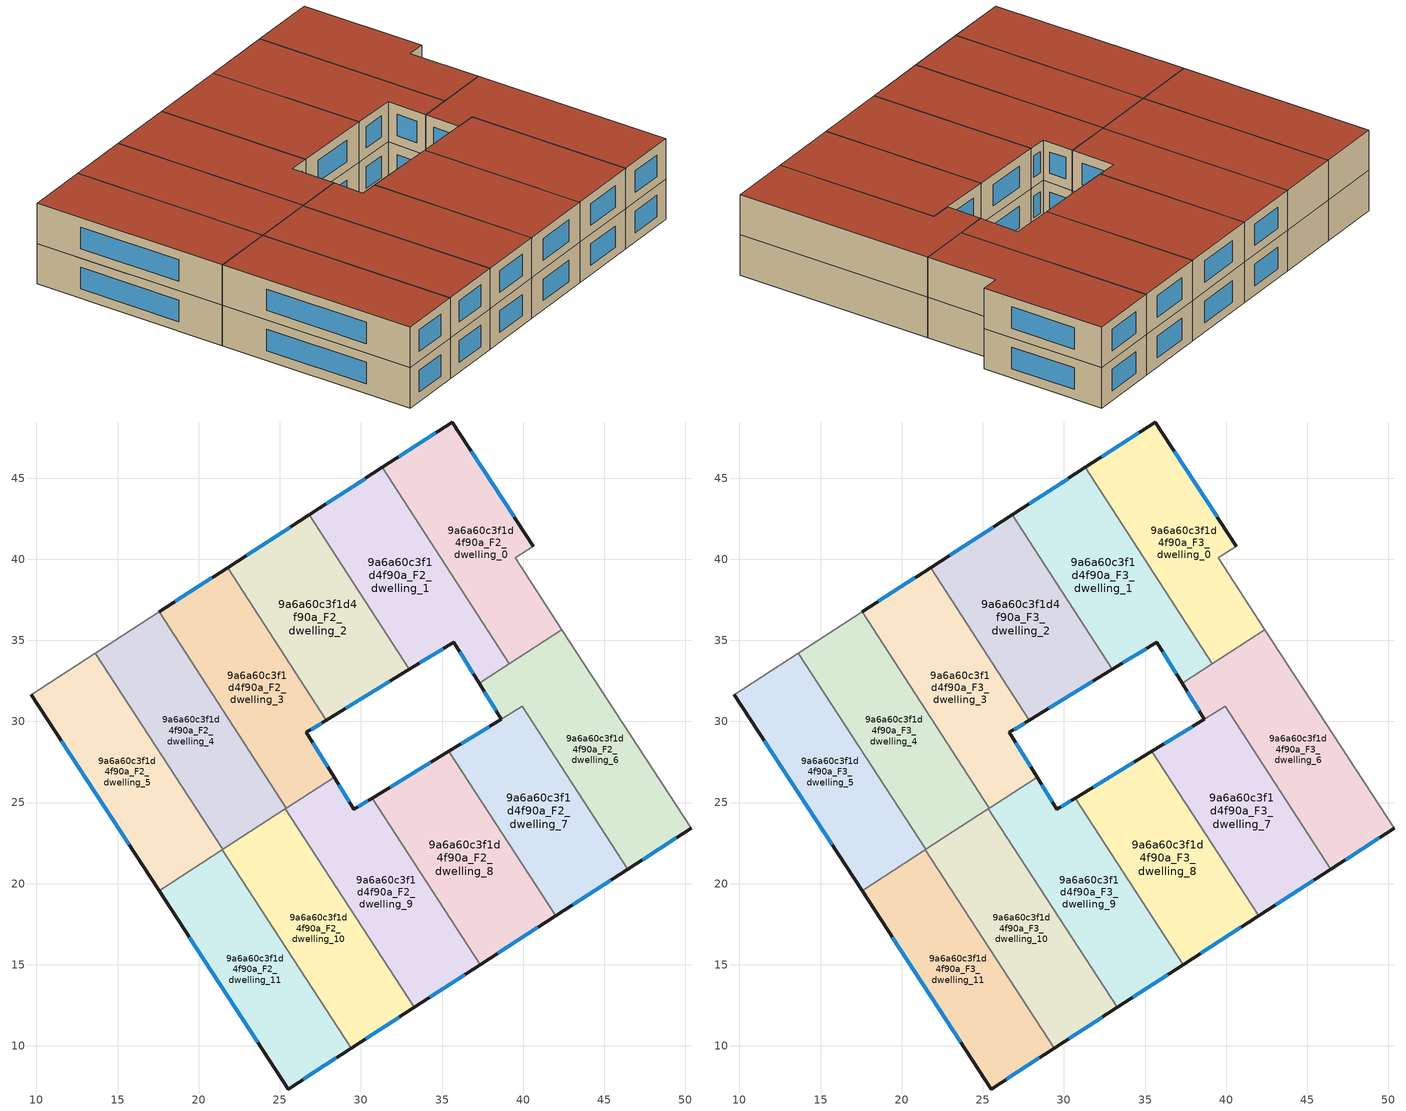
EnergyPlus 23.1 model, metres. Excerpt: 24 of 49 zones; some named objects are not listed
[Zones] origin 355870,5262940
9a6a60c3f1d4f90a_F2_dwelling_0
 floor to 9a6a60c3f1d4f90a_F1_dwelling_0 (EU_floor_Construction): 35.64,48.46 40.62,40.81 39.5,40.08 42.39,35.65 39.15,33.55 31.31,45.66 z6
 wall outside (EU_wall_Construction): 40.62,40.81 35.64,48.46 31.31,45.66 z6:9
 wall to 9a6a60c3f1d4f90a_F2_dwelling_1 (EU_wall_Construction): 31.31,45.66 39.15,33.55 z6:9
 wall adiabatic (EU_wall_Construction): 42.39,35.65 39.5,40.08 40.62,40.81 z6:9
 wall to 9a6a60c3f1d4f90a_F2_dwelling_6 (EU_wall_Construction): 39.15,33.55 42.39,35.65 z6:9
 window (EU_Window_Construction): 34.62,47.8 32.32,46.31 / 39.45,42.61 36.81,46.66 z6.7:8.3
9a6a60c3f1d4f90a_F2_dwelling_1
 floor to 9a6a60c3f1d4f90a_F1_dwelling_1 (EU_floor_Construction): 31.31,45.66 39.15,33.55 37.3,32.36 35.73,34.89 32.99,33.21 26.81,42.75 z6
 wall outside (EU_wall_Construction): 31.31,45.66 26.81,42.75 / 32.99,33.21 35.73,34.89 37.3,32.36 z6:9
 wall to 9a6a60c3f1d4f90a_F2_dwelling_2 (EU_wall_Construction): 26.81,42.75 32.99,33.21 z6:9
 wall to 9a6a60c3f1d4f90a_F2_dwelling_6 (EU_wall_Construction): 37.3,32.36 39.14,33.55 z6:9
 window (EU_Window_Construction): 30.25,44.97 27.87,43.43 / 36.1,34.3 36.93,32.95 / 33.63,33.61 35.09,34.5 z6.7:8.3
9a6a60c3f1d4f90a_F2_dwelling_10
 floor to 9a6a60c3f1d4f90a_F1_dwelling_10 (EU_floor_Construction): 25.35,24.62 33.28,12.37 29.39,9.85 21.46,22.1 z6
 wall outside (EU_wall_Construction): 29.39,9.85 33.28,12.37 z6:9
 wall to 9a6a60c3f1d4f90a_F2_dwelling_9 (EU_wall_Construction): 33.28,12.37 25.35,24.62 z6:9
 wall to 9a6a60c3f1d4f90a_F2_dwelling_11 (EU_wall_Construction): 21.46,22.1 29.39,9.85 z6:9
 wall to 9a6a60c3f1d4f90a_F2_dwelling_4 (EU_wall_Construction): 25.35,24.62 21.47,22.11 z6:9
 wall to 9a6a60c3f1d4f90a_F2_dwelling_5 (EU_wall_Construction): 21.47,22.11 21.46,22.1 z6:9
 window (EU_Window_Construction): 30.3,10.44 32.37,11.78 z6.7:8.3
9a6a60c3f1d4f90a_F2_dwelling_11
 floor to 9a6a60c3f1d4f90a_F1_dwelling_11 (EU_floor_Construction): 21.46,22.1 29.39,9.85 25.52,7.34 17.56,19.57 z6
 wall outside (EU_wall_Construction): 17.56,19.57 25.52,7.34 29.39,9.85 z6:9
 wall to 9a6a60c3f1d4f90a_F2_dwelling_5 (EU_wall_Construction): 21.46,22.1 17.56,19.57 z6:9
 window (EU_Window_Construction): 26.43,7.93 28.48,9.26 / 19.43,16.7 23.65,10.22 z6.7:8.3
9a6a60c3f1d4f90a_F2_dwelling_2
 floor to 9a6a60c3f1d4f90a_F1_dwelling_2 (EU_floor_Construction): 26.81,42.75 32.99,33.21 27.88,30.08 21.78,39.49 z6
 wall outside (EU_wall_Construction): 27.88,30.08 32.99,33.21 / 26.81,42.75 21.78,39.49 z6:9
 wall to 9a6a60c3f1d4f90a_F2_dwelling_3 (EU_wall_Construction): 21.78,39.49 27.88,30.08 z6:9
 window (EU_Window_Construction): 29.08,30.82 31.79,32.48 / 25.63,41.98 22.97,40.25 z6.7:8.3
9a6a60c3f1d4f90a_F2_dwelling_3
 floor to 9a6a60c3f1d4f90a_F1_dwelling_3 (EU_floor_Construction): 21.78,39.49 27.88,30.08 26.64,29.32 28.34,26.56 25.41,24.66 17.57,36.76 z6
 wall outside (EU_wall_Construction): 21.78,39.49 17.57,36.76 / 28.34,26.56 26.64,29.32 27.88,30.08 z6:9
 wall to 9a6a60c3f1d4f90a_F2_dwelling_4 (EU_wall_Construction): 17.57,36.76 25.41,24.66 z6:9
 wall to 9a6a60c3f1d4f90a_F2_dwelling_9 (EU_wall_Construction): 25.41,24.66 28.34,26.56 z6:9
 window (EU_Window_Construction): 20.8,38.85 18.56,37.4 / 26.93,29.5 27.59,29.9 / 27.94,27.21 27.04,28.67 z6.7:8.3
9a6a60c3f1d4f90a_F2_dwelling_4
 floor to 9a6a60c3f1d4f90a_F1_dwelling_4 (EU_floor_Construction): 17.57,36.76 25.41,24.66 21.47,22.11 13.64,34.21 z6
 wall to 9a6a60c3f1d4f90a_F2_dwelling_5 (EU_wall_Construction): 13.64,34.21 21.47,22.11 z6:9
 wall adiabatic (EU_wall_Construction): 17.57,36.76 13.64,34.21 z6:9
 wall to 9a6a60c3f1d4f90a_F2_dwelling_9 (EU_wall_Construction): 25.35,24.62 25.41,24.66 z6:9
9a6a60c3f1d4f90a_F2_dwelling_5
 floor to 9a6a60c3f1d4f90a_F1_dwelling_5 (EU_floor_Construction): 13.64,34.21 21.47,22.11 17.56,19.57 9.69,31.65 z6
 wall outside (EU_wall_Construction): 9.69,31.65 17.56,19.57 z6:9
 wall adiabatic (EU_wall_Construction): 13.64,34.21 9.69,31.65 z6:9
 window (EU_Window_Construction): 11.53,28.82 15.71,22.41 z6.7:8.3
9a6a60c3f1d4f90a_F2_dwelling_6
 floor to 9a6a60c3f1d4f90a_F1_dwelling_6 (EU_floor_Construction): 42.39,35.65 50.35,23.42 46.45,20.89 39.95,30.94 38.66,30.15 37.3,32.36 z6
 wall outside (EU_wall_Construction): 46.45,20.89 50.35,23.42 / 37.3,32.36 38.66,30.15 z6:9
 wall adiabatic (EU_wall_Construction): 50.35,23.42 42.39,35.65 z6:9
 wall to 9a6a60c3f1d4f90a_F2_dwelling_7 (EU_wall_Construction): 39.95,30.93 46.45,20.89 / 38.66,30.15 39.95,30.94 z6:9
 window (EU_Window_Construction): 47.37,21.49 49.44,22.83 / 37.62,31.84 38.34,30.67 z6.7:8.3
9a6a60c3f1d4f90a_F2_dwelling_7
 floor to 9a6a60c3f1d4f90a_F1_dwelling_7 (EU_floor_Construction): 39.95,30.93 46.45,20.89 42,18.02 35.43,28.17 38.66,30.15 z6
 wall outside (EU_wall_Construction): 38.66,30.15 35.43,28.17 / 42,18.02 46.45,20.89 z6:9
 wall to 9a6a60c3f1d4f90a_F2_dwelling_8 (EU_wall_Construction): 35.43,28.17 42,18.02 z6:9
 window (EU_Window_Construction): 37.9,29.68 36.19,28.63 / 43.05,18.69 45.41,20.22 z6.7:8.3
9a6a60c3f1d4f90a_F2_dwelling_8
 floor to 9a6a60c3f1d4f90a_F1_dwelling_8 (EU_floor_Construction): 35.43,28.17 42,18.02 37.34,15 30.69,25.27 z6
 wall outside (EU_wall_Construction): 37.34,15 42,18.02 / 35.43,28.17 30.69,25.27 z6:9
 wall to 9a6a60c3f1d4f90a_F2_dwelling_9 (EU_wall_Construction): 30.69,25.27 37.34,15 z6:9
 window (EU_Window_Construction): 38.44,15.71 40.91,17.31 / 34.31,27.49 31.8,25.95 z6.7:8.3
9a6a60c3f1d4f90a_F2_dwelling_9
 floor to 9a6a60c3f1d4f90a_F1_dwelling_9 (EU_floor_Construction): 30.69,25.27 37.34,15 33.28,12.37 25.35,24.62 28.34,26.56 29.56,24.58 z6
 wall outside (EU_wall_Construction): 30.69,25.27 29.56,24.58 28.34,26.56 / 33.28,12.37 37.34,15 z6:9
 window (EU_Window_Construction): 29.28,25.04 28.63,26.09 / 30.42,25.11 29.83,24.74 / 34.23,12.99 36.39,14.38 z6.7:8.3
9a6a60c3f1d4f90a_F3_dwelling_0
 floor to 9a6a60c3f1d4f90a_F2_dwelling_0 (EU_floor_Construction): 35.64,48.46 40.62,40.81 39.5,40.08 42.39,35.65 39.15,33.55 31.31,45.66 z9
 wall outside (EU_wall_Construction): 40.62,40.81 35.64,48.46 31.31,45.66 z9:12
 wall to 9a6a60c3f1d4f90a_F3_dwelling_1 (EU_wall_Construction): 31.31,45.66 39.15,33.55 z9:12
 wall adiabatic (EU_wall_Construction): 42.39,35.65 39.5,40.08 40.62,40.81 z9:12
 wall to 9a6a60c3f1d4f90a_F3_dwelling_6 (EU_wall_Construction): 39.15,33.55 42.39,35.65 z9:12
 window (EU_Window_Construction): 34.62,47.8 32.32,46.31 / 39.45,42.61 36.81,46.66 z9.7:11.3
 roof outside (EU_roof_Construction): 42.39,35.65 39.5,40.08 40.62,40.81 35.64,48.46 31.31,45.66 39.15,33.55 z12
9a6a60c3f1d4f90a_F3_dwelling_1
 floor to 9a6a60c3f1d4f90a_F2_dwelling_1 (EU_floor_Construction): 31.31,45.66 39.15,33.55 37.3,32.36 35.73,34.89 32.99,33.21 26.81,42.75 z9
 wall outside (EU_wall_Construction): 31.31,45.66 26.81,42.75 / 32.99,33.21 35.73,34.89 37.3,32.36 z9:12
 wall to 9a6a60c3f1d4f90a_F3_dwelling_2 (EU_wall_Construction): 26.81,42.75 32.99,33.21 z9:12
 wall to 9a6a60c3f1d4f90a_F3_dwelling_6 (EU_wall_Construction): 37.3,32.36 39.14,33.55 z9:12
 window (EU_Window_Construction): 30.25,44.97 27.87,43.43 / 36.1,34.3 36.93,32.95 / 33.63,33.61 35.09,34.5 z9.7:11.3
 roof outside (EU_roof_Construction): 39.15,33.55 31.31,45.66 26.81,42.75 32.99,33.21 35.73,34.89 37.3,32.36 z12
9a6a60c3f1d4f90a_F3_dwelling_10
 floor to 9a6a60c3f1d4f90a_F2_dwelling_10 (EU_floor_Construction): 25.35,24.62 33.28,12.37 29.39,9.85 21.46,22.1 z9
 wall outside (EU_wall_Construction): 29.39,9.85 33.28,12.37 z9:12
 wall to 9a6a60c3f1d4f90a_F3_dwelling_9 (EU_wall_Construction): 33.28,12.37 25.35,24.62 z9:12
 wall to 9a6a60c3f1d4f90a_F3_dwelling_11 (EU_wall_Construction): 21.46,22.1 29.39,9.85 z9:12
 wall to 9a6a60c3f1d4f90a_F3_dwelling_4 (EU_wall_Construction): 25.35,24.62 21.47,22.11 z9:12
 wall to 9a6a60c3f1d4f90a_F3_dwelling_5 (EU_wall_Construction): 21.47,22.11 21.46,22.1 z9:12
 window (EU_Window_Construction): 30.3,10.44 32.37,11.78 z9.7:11.3
 roof outside (EU_roof_Construction): 33.28,12.37 25.35,24.62 21.46,22.1 29.39,9.85 z12
9a6a60c3f1d4f90a_F3_dwelling_11
 floor to 9a6a60c3f1d4f90a_F2_dwelling_11 (EU_floor_Construction): 21.46,22.1 29.39,9.85 25.52,7.34 17.56,19.57 z9
 wall outside (EU_wall_Construction): 17.56,19.57 25.52,7.34 29.39,9.85 z9:12
 wall to 9a6a60c3f1d4f90a_F3_dwelling_5 (EU_wall_Construction): 21.46,22.1 17.56,19.57 z9:12
 window (EU_Window_Construction): 26.43,7.93 28.48,9.26 / 19.43,16.7 23.65,10.22 z9.7:11.3
 roof outside (EU_roof_Construction): 29.39,9.85 21.46,22.1 17.56,19.57 25.52,7.34 z12
9a6a60c3f1d4f90a_F3_dwelling_2
 floor to 9a6a60c3f1d4f90a_F2_dwelling_2 (EU_floor_Construction): 26.81,42.75 32.99,33.21 27.88,30.08 21.78,39.49 z9
 wall outside (EU_wall_Construction): 27.88,30.08 32.99,33.21 / 26.81,42.75 21.78,39.49 z9:12
 wall to 9a6a60c3f1d4f90a_F3_dwelling_3 (EU_wall_Construction): 21.78,39.49 27.88,30.08 z9:12
 window (EU_Window_Construction): 29.08,30.82 31.79,32.48 / 25.63,41.98 22.97,40.25 z9.7:11.3
 roof outside (EU_roof_Construction): 32.99,33.21 26.81,42.75 21.78,39.49 27.88,30.08 z12
9a6a60c3f1d4f90a_F3_dwelling_3
 floor to 9a6a60c3f1d4f90a_F2_dwelling_3 (EU_floor_Construction): 21.78,39.49 27.88,30.08 26.64,29.32 28.34,26.56 25.41,24.66 17.57,36.76 z9
 wall outside (EU_wall_Construction): 21.78,39.49 17.57,36.76 / 28.34,26.56 26.64,29.32 27.88,30.08 z9:12
 wall to 9a6a60c3f1d4f90a_F3_dwelling_4 (EU_wall_Construction): 17.57,36.76 25.41,24.66 z9:12
 wall to 9a6a60c3f1d4f90a_F3_dwelling_9 (EU_wall_Construction): 25.41,24.66 28.34,26.56 z9:12
 window (EU_Window_Construction): 20.8,38.85 18.56,37.4 / 26.93,29.5 27.59,29.9 / 27.94,27.21 27.04,28.67 z9.7:11.3
 roof outside (EU_roof_Construction): 28.34,26.56 26.64,29.32 27.88,30.08 21.78,39.49 17.57,36.76 25.41,24.66 z12
9a6a60c3f1d4f90a_F3_dwelling_4
 floor to 9a6a60c3f1d4f90a_F2_dwelling_4 (EU_floor_Construction): 17.57,36.76 25.41,24.66 21.47,22.11 13.64,34.21 z9
 wall to 9a6a60c3f1d4f90a_F3_dwelling_5 (EU_wall_Construction): 13.64,34.21 21.47,22.11 z9:12
 wall adiabatic (EU_wall_Construction): 17.57,36.76 13.64,34.21 z9:12
 wall to 9a6a60c3f1d4f90a_F3_dwelling_9 (EU_wall_Construction): 25.35,24.62 25.41,24.66 z9:12
 roof outside (EU_roof_Construction): 25.41,24.66 17.57,36.76 13.64,34.21 21.47,22.11 z12
9a6a60c3f1d4f90a_F3_dwelling_5
 floor to 9a6a60c3f1d4f90a_F2_dwelling_5 (EU_floor_Construction): 13.64,34.21 21.47,22.11 17.56,19.57 9.69,31.65 z9
 wall outside (EU_wall_Construction): 9.69,31.65 17.56,19.57 z9:12
 wall adiabatic (EU_wall_Construction): 13.64,34.21 9.69,31.65 z9:12
 window (EU_Window_Construction): 11.53,28.82 15.71,22.41 z9.7:11.3
 roof outside (EU_roof_Construction): 21.47,22.11 13.64,34.21 9.69,31.65 17.56,19.57 z12
9a6a60c3f1d4f90a_F3_dwelling_6
 floor to 9a6a60c3f1d4f90a_F2_dwelling_6 (EU_floor_Construction): 42.39,35.65 50.35,23.42 46.45,20.89 39.95,30.94 38.66,30.15 37.3,32.36 z9
 wall outside (EU_wall_Construction): 46.45,20.89 50.35,23.42 / 37.3,32.36 38.66,30.15 z9:12
 wall adiabatic (EU_wall_Construction): 50.35,23.42 42.39,35.65 z9:12
 wall to 9a6a60c3f1d4f90a_F3_dwelling_7 (EU_wall_Construction): 39.95,30.93 46.45,20.89 / 38.66,30.15 39.95,30.94 z9:12
 window (EU_Window_Construction): 47.37,21.49 49.44,22.83 / 37.62,31.84 38.34,30.67 z9.7:11.3
 roof outside (EU_roof_Construction): 50.35,23.42 42.39,35.65 37.3,32.36 38.66,30.15 39.95,30.94 46.45,20.89 z12
9a6a60c3f1d4f90a_F3_dwelling_7
 floor to 9a6a60c3f1d4f90a_F2_dwelling_7 (EU_floor_Construction): 39.95,30.93 46.45,20.89 42,18.02 35.43,28.17 38.66,30.15 z9
 wall outside (EU_wall_Construction): 38.66,30.15 35.43,28.17 / 42,18.02 46.45,20.89 z9:12
 wall to 9a6a60c3f1d4f90a_F3_dwelling_8 (EU_wall_Construction): 35.43,28.17 42,18.02 z9:12
 window (EU_Window_Construction): 37.9,29.68 36.19,28.63 / 43.05,18.69 45.41,20.22 z9.7:11.3
 roof outside (EU_roof_Construction): 46.45,20.89 39.95,30.93 38.66,30.15 35.43,28.17 42,18.02 z12
9a6a60c3f1d4f90a_F3_dwelling_8
 floor to 9a6a60c3f1d4f90a_F2_dwelling_8 (EU_floor_Construction): 35.43,28.17 42,18.02 37.34,15 30.69,25.27 z9
 wall outside (EU_wall_Construction): 37.34,15 42,18.02 / 35.43,28.17 30.69,25.27 z9:12
 wall to 9a6a60c3f1d4f90a_F3_dwelling_9 (EU_wall_Construction): 30.69,25.27 37.34,15 z9:12
 window (EU_Window_Construction): 38.44,15.71 40.91,17.31 / 34.31,27.49 31.8,25.95 z9.7:11.3
 roof outside (EU_roof_Construction): 42,18.02 35.43,28.17 30.69,25.27 37.34,15 z12
9a6a60c3f1d4f90a_F3_dwelling_9
 floor to 9a6a60c3f1d4f90a_F2_dwelling_9 (EU_floor_Construction): 30.69,25.27 37.34,15 33.28,12.37 25.35,24.62 28.34,26.56 29.56,24.58 z9
 wall outside (EU_wall_Construction): 30.69,25.27 29.56,24.58 28.34,26.56 / 33.28,12.37 37.34,15 z9:12
 window (EU_Window_Construction): 29.28,25.04 28.63,26.09 / 30.42,25.11 29.83,24.74 / 34.23,12.99 36.39,14.38 z9.7:11.3
 roof outside (EU_roof_Construction): 37.34,15 30.69,25.27 29.56,24.58 28.34,26.56 25.35,24.62 33.28,12.37 z12
[Building]
EU S2 Campaign: North Axis=0; Terrain=City; Solar Distribution=FullExterior
[Site:Location]
Budapest.Ferenc.Liszt.Intl.AP: Latitude=47.437; Longitude=19.256; Time Zone=1; Elevation=185
[SizingPeriod:WeatherFileDays]
AnnualSizingPeriod: Begin Month=1; Begin Day of Month=1; End Month=12; End Day of Month=31; Day of Week for Start Day=Monday; Use Weather File Daylight Saving Period=No; Use Weather File Rain and Snow Indicators=No
[MATERIAL]
EU_InternalMass_Material: Roughness=MediumRough; Thickness=0.1; Conductivity=1; Density=1800; Specific Heat=900; Thermal Absorptance=0.9; Solar Absorptance=0.7; Visible Absorptance=0.7
[MATERIAL:NOMASS] Roughness=MediumRough; Thermal Absorptance=0.9; Solar Absorptance=0.7; Visible Absorptance=0.7
Name | Thermal Resistance
EU_wall_NoMass | 0.832559
EU_roof_NoMass | 1.39638
EU_floor_NoMass | 0.872794
[WINDOWMATERIAL:SIMPLEGLAZINGSYSTEM]
EU_Window_SimpleGlazing: UFactor=2.79869; Solar Heat Gain Coefficient=0.75; Visible Transmittance=0.75
[CONSTRUCTION]
EU_wall_Construction: EU_wall_NoMass
EU_roof_Construction: EU_roof_NoMass
EU_floor_Construction: EU_floor_NoMass
EU_Window_Construction: EU_Window_SimpleGlazing
EU_InternalMass_Construction: EU_InternalMass_Material
[ZONE] Type=1; Multiplier=1; Ceiling Height=autocalculate; Floor Area=autocalculate; Part of Total Floor Area=Yes
Name | Volume
9a6a60c3f1d4f90a_F2_dwelling_0; 9a6a60c3f1d4f90a_F3_dwelling_0 | 202.786
9a6a60c3f1d4f90a_F2_dwelling_1; 9a6a60c3f1d4f90a_F3_dwelling_1; 9a6a60c3f1d4f90a_F2_dwelling_9; 9a6a60c3f1d4f90a_F3_dwelling_9 | 202.742
9a6a60c3f1d4f90a_F2_dwelling_10; 9a6a60c3f1d4f90a_F3_dwelling_10 | 202.76
9a6a60c3f1d4f90a_F2_dwelling_11; 9a6a60c3f1d4f90a_F3_dwelling_11 | 202.748
9a6a60c3f1d4f90a_F2_dwelling_2; 9a6a60c3f1d4f90a_F3_dwelling_2 | 202.777
9a6a60c3f1d4f90a_F2_dwelling_3; 9a6a60c3f1d4f90a_F3_dwelling_3 | 202.712
9a6a60c3f1d4f90a_F2_dwelling_4; 9a6a60c3f1d4f90a_F3_dwelling_4 | 202.801
9a6a60c3f1d4f90a_F2_dwelling_5; 9a6a60c3f1d4f90a_F3_dwelling_5 | 202.728
9a6a60c3f1d4f90a_F2_dwelling_6; 9a6a60c3f1d4f90a_F3_dwelling_6 | 214.383
9a6a60c3f1d4f90a_F2_dwelling_7; 9a6a60c3f1d4f90a_F3_dwelling_7 | 191.13
9a6a60c3f1d4f90a_F2_dwelling_8; 9a6a60c3f1d4f90a_F3_dwelling_8 | 202.778
[INTERNALMASS] Construction=EU_InternalMass_Construction
Name | Zone or ZoneList | Surface Area
9a6a60c3f1d4f90a_F2_dwelling_0_EU_InternalMass | 9a6a60c3f1d4f90a_F2_dwelling_0 | 67.5928
9a6a60c3f1d4f90a_F2_dwelling_1_EU_InternalMass | 9a6a60c3f1d4f90a_F2_dwelling_1 | 67.5808
9a6a60c3f1d4f90a_F2_dwelling_2_EU_InternalMass | 9a6a60c3f1d4f90a_F2_dwelling_2 | 67.5924
9a6a60c3f1d4f90a_F2_dwelling_3_EU_InternalMass | 9a6a60c3f1d4f90a_F2_dwelling_3 | 67.5706
9a6a60c3f1d4f90a_F2_dwelling_4_EU_InternalMass | 9a6a60c3f1d4f90a_F2_dwelling_4 | 67.6004
9a6a60c3f1d4f90a_F2_dwelling_5_EU_InternalMass | 9a6a60c3f1d4f90a_F2_dwelling_5 | 67.576
9a6a60c3f1d4f90a_F2_dwelling_6_EU_InternalMass | 9a6a60c3f1d4f90a_F2_dwelling_6 | 71.4605
9a6a60c3f1d4f90a_F2_dwelling_7_EU_InternalMass | 9a6a60c3f1d4f90a_F2_dwelling_7 | 63.7128
9a6a60c3f1d4f90a_F2_dwelling_8_EU_InternalMass | 9a6a60c3f1d4f90a_F2_dwelling_8 | 67.5927
9a6a60c3f1d4f90a_F2_dwelling_9_EU_InternalMass | 9a6a60c3f1d4f90a_F2_dwelling_9 | 67.5807
9a6a60c3f1d4f90a_F2_dwelling_10_EU_InternalMass | 9a6a60c3f1d4f90a_F2_dwelling_10 | 67.5866
9a6a60c3f1d4f90a_F2_dwelling_11_EU_InternalMass | 9a6a60c3f1d4f90a_F2_dwelling_11 | 67.5827
9a6a60c3f1d4f90a_F3_dwelling_0_EU_InternalMass | 9a6a60c3f1d4f90a_F3_dwelling_0 | 67.5928
9a6a60c3f1d4f90a_F3_dwelling_1_EU_InternalMass | 9a6a60c3f1d4f90a_F3_dwelling_1 | 67.5808
9a6a60c3f1d4f90a_F3_dwelling_2_EU_InternalMass | 9a6a60c3f1d4f90a_F3_dwelling_2 | 67.5924
9a6a60c3f1d4f90a_F3_dwelling_3_EU_InternalMass | 9a6a60c3f1d4f90a_F3_dwelling_3 | 67.5706
9a6a60c3f1d4f90a_F3_dwelling_4_EU_InternalMass | 9a6a60c3f1d4f90a_F3_dwelling_4 | 67.6004
9a6a60c3f1d4f90a_F3_dwelling_5_EU_InternalMass | 9a6a60c3f1d4f90a_F3_dwelling_5 | 67.576
9a6a60c3f1d4f90a_F3_dwelling_6_EU_InternalMass | 9a6a60c3f1d4f90a_F3_dwelling_6 | 71.4605
9a6a60c3f1d4f90a_F3_dwelling_7_EU_InternalMass | 9a6a60c3f1d4f90a_F3_dwelling_7 | 63.7128
9a6a60c3f1d4f90a_F3_dwelling_8_EU_InternalMass | 9a6a60c3f1d4f90a_F3_dwelling_8 | 67.5927
9a6a60c3f1d4f90a_F3_dwelling_9_EU_InternalMass | 9a6a60c3f1d4f90a_F3_dwelling_9 | 67.5807
9a6a60c3f1d4f90a_F3_dwelling_10_EU_InternalMass | 9a6a60c3f1d4f90a_F3_dwelling_10 | 67.5866
9a6a60c3f1d4f90a_F3_dwelling_11_EU_InternalMass | 9a6a60c3f1d4f90a_F3_dwelling_11 | 67.5827
[OTHEREQUIPMENT] Fuel Type=Electricity; Design Level Calculation Method=Watts/Area; Power per Zone Floor Area=1; Fraction Latent=0; Fraction Radiant=0; Fraction Lost=0; Carbon Dioxide Generation Rate=0; EndUse Subcategory=EU_Step8_InternalGains
Name | Zone or ZoneList or Space or SpaceList | Schedule
EU_Step8_InternalGain_9a6a60c3f1d4f90a_F2_dwelling_0_f000 | 9a6a60c3f1d4f90a_F2_dwelling_0 | EU_Step8_GainSchedule_9a6a60c3f1d4f90a_F2_dwelling_0_f000
EU_Step8_InternalGain_9a6a60c3f1d4f90a_F2_dwelling_1_f000 | 9a6a60c3f1d4f90a_F2_dwelling_1 | EU_Step8_GainSchedule_9a6a60c3f1d4f90a_F2_dwelling_1_f000
EU_Step8_InternalGain_9a6a60c3f1d4f90a_F2_dwelling_2_f000 | 9a6a60c3f1d4f90a_F2_dwelling_2 | EU_Step8_GainSchedule_9a6a60c3f1d4f90a_F2_dwelling_2_f000
EU_Step8_InternalGain_9a6a60c3f1d4f90a_F2_dwelling_3_f000 | 9a6a60c3f1d4f90a_F2_dwelling_3 | EU_Step8_GainSchedule_9a6a60c3f1d4f90a_F2_dwelling_3_f000
EU_Step8_InternalGain_9a6a60c3f1d4f90a_F2_dwelling_4_f000 | 9a6a60c3f1d4f90a_F2_dwelling_4 | EU_Step8_GainSchedule_9a6a60c3f1d4f90a_F2_dwelling_4_f000
EU_Step8_InternalGain_9a6a60c3f1d4f90a_F2_dwelling_5_f000 | 9a6a60c3f1d4f90a_F2_dwelling_5 | EU_Step8_GainSchedule_9a6a60c3f1d4f90a_F2_dwelling_5_f000
EU_Step8_InternalGain_9a6a60c3f1d4f90a_F2_dwelling_6_f000 | 9a6a60c3f1d4f90a_F2_dwelling_6 | EU_Step8_GainSchedule_9a6a60c3f1d4f90a_F2_dwelling_6_f000
EU_Step8_InternalGain_9a6a60c3f1d4f90a_F2_dwelling_7_f000 | 9a6a60c3f1d4f90a_F2_dwelling_7 | EU_Step8_GainSchedule_9a6a60c3f1d4f90a_F2_dwelling_7_f000
EU_Step8_InternalGain_9a6a60c3f1d4f90a_F2_dwelling_8_f000 | 9a6a60c3f1d4f90a_F2_dwelling_8 | EU_Step8_GainSchedule_9a6a60c3f1d4f90a_F2_dwelling_8_f000
EU_Step8_InternalGain_9a6a60c3f1d4f90a_F2_dwelling_9_f000 | 9a6a60c3f1d4f90a_F2_dwelling_9 | EU_Step8_GainSchedule_9a6a60c3f1d4f90a_F2_dwelling_9_f000
EU_Step8_InternalGain_9a6a60c3f1d4f90a_F2_dwelling_10_f000 | 9a6a60c3f1d4f90a_F2_dwelling_10 | EU_Step8_GainSchedule_9a6a60c3f1d4f90a_F2_dwelling_10_f000
EU_Step8_InternalGain_9a6a60c3f1d4f90a_F2_dwelling_11_f000 | 9a6a60c3f1d4f90a_F2_dwelling_11 | EU_Step8_GainSchedule_9a6a60c3f1d4f90a_F2_dwelling_11_f000
EU_Step8_InternalGain_9a6a60c3f1d4f90a_F3_dwelling_0_f000 | 9a6a60c3f1d4f90a_F3_dwelling_0 | EU_Step8_GainSchedule_9a6a60c3f1d4f90a_F3_dwelling_0_f000
EU_Step8_InternalGain_9a6a60c3f1d4f90a_F3_dwelling_1_f000 | 9a6a60c3f1d4f90a_F3_dwelling_1 | EU_Step8_GainSchedule_9a6a60c3f1d4f90a_F3_dwelling_1_f000
EU_Step8_InternalGain_9a6a60c3f1d4f90a_F3_dwelling_2_f000 | 9a6a60c3f1d4f90a_F3_dwelling_2 | EU_Step8_GainSchedule_9a6a60c3f1d4f90a_F3_dwelling_2_f000
EU_Step8_InternalGain_9a6a60c3f1d4f90a_F3_dwelling_3_f000 | 9a6a60c3f1d4f90a_F3_dwelling_3 | EU_Step8_GainSchedule_9a6a60c3f1d4f90a_F3_dwelling_3_f000
EU_Step8_InternalGain_9a6a60c3f1d4f90a_F3_dwelling_4_f000 | 9a6a60c3f1d4f90a_F3_dwelling_4 | EU_Step8_GainSchedule_9a6a60c3f1d4f90a_F3_dwelling_4_f000
EU_Step8_InternalGain_9a6a60c3f1d4f90a_F3_dwelling_5_f000 | 9a6a60c3f1d4f90a_F3_dwelling_5 | EU_Step8_GainSchedule_9a6a60c3f1d4f90a_F3_dwelling_5_f000
EU_Step8_InternalGain_9a6a60c3f1d4f90a_F3_dwelling_6_f000 | 9a6a60c3f1d4f90a_F3_dwelling_6 | EU_Step8_GainSchedule_9a6a60c3f1d4f90a_F3_dwelling_6_f000
EU_Step8_InternalGain_9a6a60c3f1d4f90a_F3_dwelling_7_f000 | 9a6a60c3f1d4f90a_F3_dwelling_7 | EU_Step8_GainSchedule_9a6a60c3f1d4f90a_F3_dwelling_7_f000
EU_Step8_InternalGain_9a6a60c3f1d4f90a_F3_dwelling_8_f000 | 9a6a60c3f1d4f90a_F3_dwelling_8 | EU_Step8_GainSchedule_9a6a60c3f1d4f90a_F3_dwelling_8_f000
EU_Step8_InternalGain_9a6a60c3f1d4f90a_F3_dwelling_9_f000 | 9a6a60c3f1d4f90a_F3_dwelling_9 | EU_Step8_GainSchedule_9a6a60c3f1d4f90a_F3_dwelling_9_f000
EU_Step8_InternalGain_9a6a60c3f1d4f90a_F3_dwelling_10_f000 | 9a6a60c3f1d4f90a_F3_dwelling_10 | EU_Step8_GainSchedule_9a6a60c3f1d4f90a_F3_dwelling_10_f000
EU_Step8_InternalGain_9a6a60c3f1d4f90a_F3_dwelling_11_f000 | 9a6a60c3f1d4f90a_F3_dwelling_11 | EU_Step8_GainSchedule_9a6a60c3f1d4f90a_F3_dwelling_11_f000
[ZONEVENTILATION:DESIGNFLOWRATE] Schedule=EU_AlwaysOn; Design Flow Rate Calculation Method=AirChanges/Hour; Air Changes per Hour=0.475469; Ventilation Type=Natural; Fan Pressure Rise=0; Fan Total Efficiency=1; Constant Term Coefficient=1; Temperature Term Coefficient=0; Velocity Term Coefficient=0; Velocity Squared Term Coefficient=0; Minimum Indoor Temperature=-100; Maximum Indoor Temperature=100; Delta Temperature=-100; Minimum Outdoor Temperature=-100; Maximum Outdoor Temperature=100; Maximum Wind Speed=40
Name | Zone or ZoneList or Space or SpaceList
EU_ConstantAir_9a6a60c3f1d4f90a_F2_dwelling_0 | 9a6a60c3f1d4f90a_F2_dwelling_0
EU_ConstantAir_9a6a60c3f1d4f90a_F2_dwelling_1 | 9a6a60c3f1d4f90a_F2_dwelling_1
EU_ConstantAir_9a6a60c3f1d4f90a_F2_dwelling_2 | 9a6a60c3f1d4f90a_F2_dwelling_2
EU_ConstantAir_9a6a60c3f1d4f90a_F2_dwelling_3 | 9a6a60c3f1d4f90a_F2_dwelling_3
EU_ConstantAir_9a6a60c3f1d4f90a_F2_dwelling_4 | 9a6a60c3f1d4f90a_F2_dwelling_4
EU_ConstantAir_9a6a60c3f1d4f90a_F2_dwelling_5 | 9a6a60c3f1d4f90a_F2_dwelling_5
EU_ConstantAir_9a6a60c3f1d4f90a_F2_dwelling_6 | 9a6a60c3f1d4f90a_F2_dwelling_6
EU_ConstantAir_9a6a60c3f1d4f90a_F2_dwelling_7 | 9a6a60c3f1d4f90a_F2_dwelling_7
EU_ConstantAir_9a6a60c3f1d4f90a_F2_dwelling_8 | 9a6a60c3f1d4f90a_F2_dwelling_8
EU_ConstantAir_9a6a60c3f1d4f90a_F2_dwelling_9 | 9a6a60c3f1d4f90a_F2_dwelling_9
EU_ConstantAir_9a6a60c3f1d4f90a_F2_dwelling_10 | 9a6a60c3f1d4f90a_F2_dwelling_10
EU_ConstantAir_9a6a60c3f1d4f90a_F2_dwelling_11 | 9a6a60c3f1d4f90a_F2_dwelling_11
EU_ConstantAir_9a6a60c3f1d4f90a_F3_dwelling_0 | 9a6a60c3f1d4f90a_F3_dwelling_0
EU_ConstantAir_9a6a60c3f1d4f90a_F3_dwelling_1 | 9a6a60c3f1d4f90a_F3_dwelling_1
EU_ConstantAir_9a6a60c3f1d4f90a_F3_dwelling_2 | 9a6a60c3f1d4f90a_F3_dwelling_2
EU_ConstantAir_9a6a60c3f1d4f90a_F3_dwelling_3 | 9a6a60c3f1d4f90a_F3_dwelling_3
EU_ConstantAir_9a6a60c3f1d4f90a_F3_dwelling_4 | 9a6a60c3f1d4f90a_F3_dwelling_4
EU_ConstantAir_9a6a60c3f1d4f90a_F3_dwelling_5 | 9a6a60c3f1d4f90a_F3_dwelling_5
EU_ConstantAir_9a6a60c3f1d4f90a_F3_dwelling_6 | 9a6a60c3f1d4f90a_F3_dwelling_6
EU_ConstantAir_9a6a60c3f1d4f90a_F3_dwelling_7 | 9a6a60c3f1d4f90a_F3_dwelling_7
EU_ConstantAir_9a6a60c3f1d4f90a_F3_dwelling_8 | 9a6a60c3f1d4f90a_F3_dwelling_8
EU_ConstantAir_9a6a60c3f1d4f90a_F3_dwelling_9 | 9a6a60c3f1d4f90a_F3_dwelling_9
EU_ConstantAir_9a6a60c3f1d4f90a_F3_dwelling_10 | 9a6a60c3f1d4f90a_F3_dwelling_10
EU_ConstantAir_9a6a60c3f1d4f90a_F3_dwelling_11 | 9a6a60c3f1d4f90a_F3_dwelling_11
[HVACTEMPLATE:THERMOSTAT] Constant Heating Setpoint=20; Constant Cooling Setpoint=50
EU_HeatOnly_9a6a60c3f1d4f90a_F2_dwelling_2; EU_HeatOnly_9a6a60c3f1d4f90a_F2_dwelling_3; EU_HeatOnly_9a6a60c3f1d4f90a_F2_dwelling_4; EU_HeatOnly_9a6a60c3f1d4f90a_F2_dwelling_5; EU_HeatOnly_9a6a60c3f1d4f90a_F2_dwelling_6; EU_HeatOnly_9a6a60c3f1d4f90a_F2_dwelling_7; EU_HeatOnly_9a6a60c3f1d4f90a_F2_dwelling_8; EU_HeatOnly_9a6a60c3f1d4f90a_F2_dwelling_9; EU_HeatOnly_9a6a60c3f1d4f90a_F2_dwelling_10; EU_HeatOnly_9a6a60c3f1d4f90a_F2_dwelling_11; EU_HeatOnly_9a6a60c3f1d4f90a_F3_dwelling_0; EU_HeatOnly_9a6a60c3f1d4f90a_F3_dwelling_1; EU_HeatOnly_9a6a60c3f1d4f90a_F3_dwelling_2; EU_HeatOnly_9a6a60c3f1d4f90a_F3_dwelling_3; EU_HeatOnly_9a6a60c3f1d4f90a_F3_dwelling_4; EU_HeatOnly_9a6a60c3f1d4f90a_F3_dwelling_5; EU_HeatOnly_9a6a60c3f1d4f90a_F3_dwelling_6; EU_HeatOnly_9a6a60c3f1d4f90a_F3_dwelling_7; EU_HeatOnly_9a6a60c3f1d4f90a_F3_dwelling_8; EU_HeatOnly_9a6a60c3f1d4f90a_F3_dwelling_9; EU_HeatOnly_9a6a60c3f1d4f90a_F3_dwelling_10; EU_HeatOnly_9a6a60c3f1d4f90a_F3_dwelling_11
[HVACTEMPLATE:ZONE:IDEALLOADSAIRSYSTEM] System Availability Schedule=EU_AlwaysOn; Maximum Heating Supply Air Temperature=50; Minimum Cooling Supply Air Temperature=13; Maximum Heating Supply Air Humidity Ratio=0.0156; Minimum Cooling Supply Air Humidity Ratio=0.0077; Heating Limit=NoLimit; Cooling Limit=NoLimit; Heating Availability Schedule=EU_AlwaysOn; Cooling Availability Schedule=EU_CoolingOff; Dehumidification Control Type=ConstantSensibleHeatRatio; Cooling Sensible Heat Ratio=0.7; Dehumidification Setpoint=60; Humidification Control Type=None; Humidification Setpoint=30; Outdoor Air Method=None; Outdoor Air Flow Rate per Person=0.00944; Outdoor Air Flow Rate per Zone Floor Area=0; Outdoor Air Flow Rate per Zone=0; Demand Controlled Ventilation Type=None; Outdoor Air Economizer Type=NoEconomizer; Heat Recovery Type=None; Sensible Heat Recovery Effectiveness=0.7; Latent Heat Recovery Effectiveness=0.65
Name | Template Thermostat
9a6a60c3f1d4f90a_F2_dwelling_0 | EU_HeatOnly_9a6a60c3f1d4f90a_F2_dwelling_0
9a6a60c3f1d4f90a_F2_dwelling_1 | EU_HeatOnly_9a6a60c3f1d4f90a_F2_dwelling_1
9a6a60c3f1d4f90a_F2_dwelling_2 | EU_HeatOnly_9a6a60c3f1d4f90a_F2_dwelling_2
9a6a60c3f1d4f90a_F2_dwelling_3 | EU_HeatOnly_9a6a60c3f1d4f90a_F2_dwelling_3
9a6a60c3f1d4f90a_F2_dwelling_4 | EU_HeatOnly_9a6a60c3f1d4f90a_F2_dwelling_4
9a6a60c3f1d4f90a_F2_dwelling_5 | EU_HeatOnly_9a6a60c3f1d4f90a_F2_dwelling_5
9a6a60c3f1d4f90a_F2_dwelling_6 | EU_HeatOnly_9a6a60c3f1d4f90a_F2_dwelling_6
9a6a60c3f1d4f90a_F2_dwelling_7 | EU_HeatOnly_9a6a60c3f1d4f90a_F2_dwelling_7
9a6a60c3f1d4f90a_F2_dwelling_8 | EU_HeatOnly_9a6a60c3f1d4f90a_F2_dwelling_8
9a6a60c3f1d4f90a_F2_dwelling_9 | EU_HeatOnly_9a6a60c3f1d4f90a_F2_dwelling_9
9a6a60c3f1d4f90a_F2_dwelling_10 | EU_HeatOnly_9a6a60c3f1d4f90a_F2_dwelling_10
9a6a60c3f1d4f90a_F2_dwelling_11 | EU_HeatOnly_9a6a60c3f1d4f90a_F2_dwelling_11
9a6a60c3f1d4f90a_F3_dwelling_0 | EU_HeatOnly_9a6a60c3f1d4f90a_F3_dwelling_0
9a6a60c3f1d4f90a_F3_dwelling_1 | EU_HeatOnly_9a6a60c3f1d4f90a_F3_dwelling_1
9a6a60c3f1d4f90a_F3_dwelling_2 | EU_HeatOnly_9a6a60c3f1d4f90a_F3_dwelling_2
9a6a60c3f1d4f90a_F3_dwelling_3 | EU_HeatOnly_9a6a60c3f1d4f90a_F3_dwelling_3
9a6a60c3f1d4f90a_F3_dwelling_4 | EU_HeatOnly_9a6a60c3f1d4f90a_F3_dwelling_4
9a6a60c3f1d4f90a_F3_dwelling_5 | EU_HeatOnly_9a6a60c3f1d4f90a_F3_dwelling_5
9a6a60c3f1d4f90a_F3_dwelling_6 | EU_HeatOnly_9a6a60c3f1d4f90a_F3_dwelling_6
9a6a60c3f1d4f90a_F3_dwelling_7 | EU_HeatOnly_9a6a60c3f1d4f90a_F3_dwelling_7
9a6a60c3f1d4f90a_F3_dwelling_8 | EU_HeatOnly_9a6a60c3f1d4f90a_F3_dwelling_8
9a6a60c3f1d4f90a_F3_dwelling_9 | EU_HeatOnly_9a6a60c3f1d4f90a_F3_dwelling_9
9a6a60c3f1d4f90a_F3_dwelling_10 | EU_HeatOnly_9a6a60c3f1d4f90a_F3_dwelling_10
9a6a60c3f1d4f90a_F3_dwelling_11 | EU_HeatOnly_9a6a60c3f1d4f90a_F3_dwelling_11
[SIZING:ZONE] Zone Cooling Design Supply Air Temperature Input Method=SupplyAirTemperature; Zone Cooling Design Supply Air Temperature=13; Zone Heating Design Supply Air Temperature Input Method=SupplyAirTemperature; Zone Heating Design Supply Air Temperature=50; Zone Cooling Design Supply Air Humidity Ratio=0.008; Zone Heating Design Supply Air Humidity Ratio=0.008; Cooling Design Air Flow Method=DesignDay; Cooling Design Air Flow Rate=0; Cooling Minimum Air Flow per Zone Floor Area=0.000762; Cooling Minimum Air Flow=0; Cooling Minimum Air Flow Fraction=0.2; Heating Design Air Flow Method=DesignDay; Heating Design Air Flow Rate=0; Heating Maximum Air Flow per Zone Floor Area=0.002032; Heating Maximum Air Flow=0.141576; Heating Maximum Air Flow Fraction=0.3; Account for Dedicated Outdoor Air System=No; Dedicated Outdoor Air System Control Strategy=NeutralSupplyAir; Dedicated Outdoor Air Low Setpoint Temperature for Design=autosize; Dedicated Outdoor Air High Setpoint Temperature for Design=autosize; Zone Load Sizing Method=Sensible Load Only No Latent Load; Zone Latent Cooling Design Supply Air Humidity Ratio Input Method=HumidityRatioDifference; Zone Cooling Design Supply Air Humidity Ratio Difference=0.005; Zone Latent Heating Design Supply Air Humidity Ratio Input Method=HumidityRatioDifference; Zone Humidification Design Supply Air Humidity Ratio Difference=0.005
9a6a60c3f1d4f90a_F2_dwelling_0; 9a6a60c3f1d4f90a_F2_dwelling_1; 9a6a60c3f1d4f90a_F2_dwelling_2; 9a6a60c3f1d4f90a_F2_dwelling_3; 9a6a60c3f1d4f90a_F2_dwelling_4; 9a6a60c3f1d4f90a_F2_dwelling_5; 9a6a60c3f1d4f90a_F2_dwelling_6; 9a6a60c3f1d4f90a_F2_dwelling_7; 9a6a60c3f1d4f90a_F2_dwelling_8; 9a6a60c3f1d4f90a_F2_dwelling_9; 9a6a60c3f1d4f90a_F2_dwelling_10; 9a6a60c3f1d4f90a_F2_dwelling_11; 9a6a60c3f1d4f90a_F3_dwelling_0; 9a6a60c3f1d4f90a_F3_dwelling_1; 9a6a60c3f1d4f90a_F3_dwelling_2; 9a6a60c3f1d4f90a_F3_dwelling_3; 9a6a60c3f1d4f90a_F3_dwelling_4; 9a6a60c3f1d4f90a_F3_dwelling_5; 9a6a60c3f1d4f90a_F3_dwelling_6; 9a6a60c3f1d4f90a_F3_dwelling_7; 9a6a60c3f1d4f90a_F3_dwelling_8; 9a6a60c3f1d4f90a_F3_dwelling_9; 9a6a60c3f1d4f90a_F3_dwelling_10; 9a6a60c3f1d4f90a_F3_dwelling_11
[SCHEDULE:CONSTANT]
Name | Hourly Value
EU_AlwaysOn | 1
EU_CoolingOff | 0
[SCHEDULE:FILE] Column Number=1; Rows to Skip at Top=0; Number of Hours of Data=8760; Column Separator=Comma; Interpolate to Timestep=No; Minutes per Item=60; Adjust Schedule for Daylight Savings=Yes
Name | File
EU_Step8_GainSchedule_9a6a60c3f1d4f90a_F2_dwelling_0_f000 | ../../schedules/9a6a60c3f1d4f90a/9a6a60c3f1d4f90a_F2_dwelling_0_f000_gain.csv
EU_Step8_GainSchedule_9a6a60c3f1d4f90a_F2_dwelling_1_f000 | ../../schedules/9a6a60c3f1d4f90a/9a6a60c3f1d4f90a_F2_dwelling_1_f000_gain.csv
EU_Step8_GainSchedule_9a6a60c3f1d4f90a_F2_dwelling_2_f000 | ../../schedules/9a6a60c3f1d4f90a/9a6a60c3f1d4f90a_F2_dwelling_2_f000_gain.csv
EU_Step8_GainSchedule_9a6a60c3f1d4f90a_F2_dwelling_3_f000 | ../../schedules/9a6a60c3f1d4f90a/9a6a60c3f1d4f90a_F2_dwelling_3_f000_gain.csv
EU_Step8_GainSchedule_9a6a60c3f1d4f90a_F2_dwelling_4_f000 | ../../schedules/9a6a60c3f1d4f90a/9a6a60c3f1d4f90a_F2_dwelling_4_f000_gain.csv
EU_Step8_GainSchedule_9a6a60c3f1d4f90a_F2_dwelling_5_f000 | ../../schedules/9a6a60c3f1d4f90a/9a6a60c3f1d4f90a_F2_dwelling_5_f000_gain.csv
EU_Step8_GainSchedule_9a6a60c3f1d4f90a_F2_dwelling_6_f000 | ../../schedules/9a6a60c3f1d4f90a/9a6a60c3f1d4f90a_F2_dwelling_6_f000_gain.csv
EU_Step8_GainSchedule_9a6a60c3f1d4f90a_F2_dwelling_7_f000 | ../../schedules/9a6a60c3f1d4f90a/9a6a60c3f1d4f90a_F2_dwelling_7_f000_gain.csv
EU_Step8_GainSchedule_9a6a60c3f1d4f90a_F2_dwelling_8_f000 | ../../schedules/9a6a60c3f1d4f90a/9a6a60c3f1d4f90a_F2_dwelling_8_f000_gain.csv
EU_Step8_GainSchedule_9a6a60c3f1d4f90a_F2_dwelling_9_f000 | ../../schedules/9a6a60c3f1d4f90a/9a6a60c3f1d4f90a_F2_dwelling_9_f000_gain.csv
EU_Step8_GainSchedule_9a6a60c3f1d4f90a_F2_dwelling_10_f000 | ../../schedules/9a6a60c3f1d4f90a/9a6a60c3f1d4f90a_F2_dwelling_10_f000_gain.csv
EU_Step8_GainSchedule_9a6a60c3f1d4f90a_F2_dwelling_11_f000 | ../../schedules/9a6a60c3f1d4f90a/9a6a60c3f1d4f90a_F2_dwelling_11_f000_gain.csv
EU_Step8_GainSchedule_9a6a60c3f1d4f90a_F3_dwelling_0_f000 | ../../schedules/9a6a60c3f1d4f90a/9a6a60c3f1d4f90a_F3_dwelling_0_f000_gain.csv
EU_Step8_GainSchedule_9a6a60c3f1d4f90a_F3_dwelling_1_f000 | ../../schedules/9a6a60c3f1d4f90a/9a6a60c3f1d4f90a_F3_dwelling_1_f000_gain.csv
EU_Step8_GainSchedule_9a6a60c3f1d4f90a_F3_dwelling_2_f000 | ../../schedules/9a6a60c3f1d4f90a/9a6a60c3f1d4f90a_F3_dwelling_2_f000_gain.csv
EU_Step8_GainSchedule_9a6a60c3f1d4f90a_F3_dwelling_3_f000 | ../../schedules/9a6a60c3f1d4f90a/9a6a60c3f1d4f90a_F3_dwelling_3_f000_gain.csv
EU_Step8_GainSchedule_9a6a60c3f1d4f90a_F3_dwelling_4_f000 | ../../schedules/9a6a60c3f1d4f90a/9a6a60c3f1d4f90a_F3_dwelling_4_f000_gain.csv
EU_Step8_GainSchedule_9a6a60c3f1d4f90a_F3_dwelling_5_f000 | ../../schedules/9a6a60c3f1d4f90a/9a6a60c3f1d4f90a_F3_dwelling_5_f000_gain.csv
EU_Step8_GainSchedule_9a6a60c3f1d4f90a_F3_dwelling_6_f000 | ../../schedules/9a6a60c3f1d4f90a/9a6a60c3f1d4f90a_F3_dwelling_6_f000_gain.csv
EU_Step8_GainSchedule_9a6a60c3f1d4f90a_F3_dwelling_7_f000 | ../../schedules/9a6a60c3f1d4f90a/9a6a60c3f1d4f90a_F3_dwelling_7_f000_gain.csv
EU_Step8_GainSchedule_9a6a60c3f1d4f90a_F3_dwelling_8_f000 | ../../schedules/9a6a60c3f1d4f90a/9a6a60c3f1d4f90a_F3_dwelling_8_f000_gain.csv
EU_Step8_GainSchedule_9a6a60c3f1d4f90a_F3_dwelling_9_f000 | ../../schedules/9a6a60c3f1d4f90a/9a6a60c3f1d4f90a_F3_dwelling_9_f000_gain.csv
EU_Step8_GainSchedule_9a6a60c3f1d4f90a_F3_dwelling_10_f000 | ../../schedules/9a6a60c3f1d4f90a/9a6a60c3f1d4f90a_F3_dwelling_10_f000_gain.csv
EU_Step8_GainSchedule_9a6a60c3f1d4f90a_F3_dwelling_11_f000 | ../../schedules/9a6a60c3f1d4f90a/9a6a60c3f1d4f90a_F3_dwelling_11_f000_gain.csv
